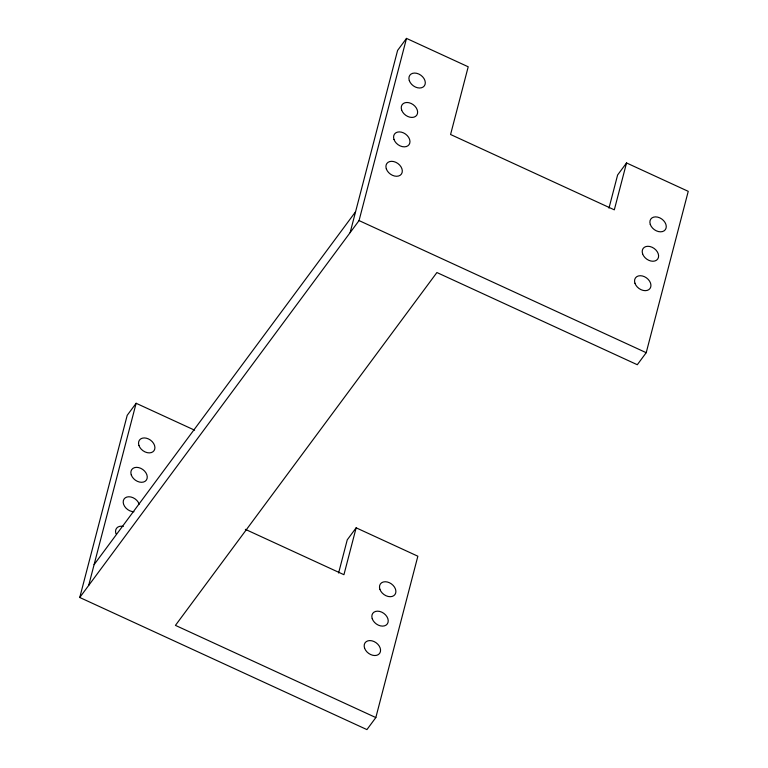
<?xml version="1.0" encoding="UTF-8"?>
<svg xmlns="http://www.w3.org/2000/svg" width="768" height="768" viewBox="0 0 768 768"><rect width="100%" height="100%" fill="white"/><g stroke="black" fill="none" stroke-linecap="round" stroke-linejoin="round"><path stroke-width="1.15" d="M338.602 573.014L347.242 539.846L356.15 527.818L417.859 556.214L375.83 717.571L366.922 729.6L79.757 597.485L127.21 415.306L136.128 403.277L194.592 430.166M88.675 585.456L136.128 403.277M350.141 232.608L397.594 50.429L406.502 38.4L468.211 66.787L450.576 134.506L614.314 209.837L626.534 162.95L688.243 191.338L646.214 352.694L637.296 364.723L436.906 272.534L175.44 625.373L375.83 717.571M79.757 597.485L359.05 220.579L406.502 38.4M356.15 527.818L343.939 574.704L245.347 529.344M608.976 208.138L617.616 174.979L626.534 162.95M94.099 564.634L355.555 211.786M359.05 220.579L646.214 352.694M133.939 511.728A9.005 6.499 36.5 0 1 123.6 504.298A9.005 6.499 36.5 0 1 128.851 496.762A9.005 6.499 36.5 0 1 139.2 504.192M115.939 533.722A9.005 6.499 36.5 0 1 123.293 526.426M138.922 445.459A9.005 6.499 36.5 0 0 152.832 451.853A9.005 6.499 36.5 0 0 148.416 438.902A9.005 6.499 36.5 0 0 138.922 445.459M379.891 589.277A9.005 6.499 36.5 0 0 393.802 595.67A9.005 6.499 36.5 0 0 389.386 582.71A9.005 6.499 36.5 0 0 379.891 589.277M131.261 474.883A9.005 6.499 36.5 0 0 145.162 481.277A9.005 6.499 36.5 0 0 140.755 468.317A9.005 6.499 36.5 0 0 131.261 474.883M372.23 618.691A9.005 6.499 36.5 0 0 386.131 625.094A9.005 6.499 36.5 0 0 381.725 612.134A9.005 6.499 36.5 0 0 372.23 618.691M364.57 648.115A9.005 6.499 36.5 0 0 378.47 654.509A9.005 6.499 36.5 0 0 374.064 641.549A9.005 6.499 36.5 0 0 364.57 648.115M634.944 283.238A9.005 6.499 36.5 0 0 648.845 289.642A9.005 6.499 36.5 0 0 644.438 276.682A9.005 6.499 36.5 0 0 634.944 283.238M409.306 80.592A9.005 6.499 36.5 0 0 423.206 86.986A9.005 6.499 36.5 0 0 418.8 74.026A9.005 6.499 36.5 0 0 409.306 80.592M386.314 168.845A9.005 6.499 36.5 0 0 400.214 175.248A9.005 6.499 36.5 0 0 395.808 162.288A9.005 6.499 36.5 0 0 386.314 168.845M393.974 139.43A9.005 6.499 36.5 0 0 407.875 145.824A9.005 6.499 36.5 0 0 403.469 132.864A9.005 6.499 36.5 0 0 393.974 139.43M642.605 253.824A9.005 6.499 36.5 0 0 656.515 260.218A9.005 6.499 36.5 0 0 652.099 247.258A9.005 6.499 36.5 0 0 642.605 253.824M401.635 110.006A9.005 6.499 36.5 0 0 415.546 116.4A9.005 6.499 36.5 0 0 411.13 103.45A9.005 6.499 36.5 0 0 401.635 110.006M650.275 224.4A9.005 6.499 36.5 0 0 664.176 230.794A9.005 6.499 36.5 0 0 659.77 217.843A9.005 6.499 36.5 0 0 650.275 224.4"/></g></svg>
